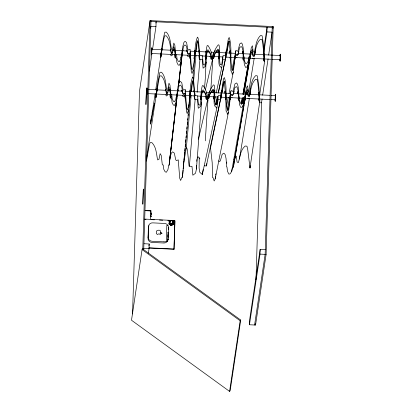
<?xml version="1.0" encoding="UTF-8"?>
<svg xmlns="http://www.w3.org/2000/svg" width="412" height="412" viewBox="0 0 412 412"><rect width="100%" height="100%" fill="white"/><g stroke="black" fill="none" stroke-linecap="round" stroke-linejoin="round"><path stroke-width="0.62" d="M280.273 59.246L280.278 59.73L271.92 59.328M150.988 216.532L151.029 215.919L151.013 216.223M199.125 51.814L199.212 50.563L199.377 51.145M243.049 52.118L243.198 60.106L242.931 57.958M166.814 225.333L166.345 240.361M151.631 53.364L151.642 54.894L151.889 47.91L151.693 51.279M165.423 90.496L165.521 89.25L166.494 93.921L167.674 93.339L167.802 92.525M170.249 50.413L170.341 49.167L171.32 53.838L172.494 53.256L172.623 52.442M191.132 95.527L186.337 147.779L187.079 148.65L187.434 150.498L189.118 166.211L191.977 166.35L192.862 175.213L195.546 173.184L196.457 169.049L196.519 165.506M275.108 99.673L275.123 101.203L275.355 94.194L275.257 95.543M275.407 99.689L275.417 101.218L275.649 94.209L275.422 99.04M279.933 59.591L279.944 61.12L280.191 54.132L280.047 56.084M280.227 59.606L280.237 61.136L280.484 54.147L280.345 56.099M196.457 169.049L201.53 102.094L201.648 95.599L202.014 91.819L202.539 90.177L203.296 89.898L205.603 93.493L207.911 100.646L205.284 140.837M204.373 88.158C206.129 75.566 205.253 62.567 207.36 50.094L208.117 49.816L210.424 53.411L212.731 60.564L210.856 89.27M150.658 216.527C150.653 217.778 150.813 214.776 150.679 216.037M150.818 216.532L150.818 216.923L150.859 216.434M150.874 216.14L150.89 215.651L150.864 216.537M151.374 213.962L151.374 214.451M168.039 237.121L168.214 232.121M132.551 313.944L139.488 91.253L150.045 20.6L273.207 26.574L266.111 254.4L255.548 325.053L249.456 324.754L249.605 320.011L260.163 249.358L265.297 249.605M142.758 249.698L150.045 20.6M151.008 20.646L143.721 249.744M154.783 103.077L153.985 105.673L150.545 124.022L150.658 120.361L151.405 117.353M148.377 253.174L149.046 248.719L149.19 243.976L144.061 243.724M152.538 49.445L155.963 26.533L156.112 21.784L155.921 23.057M150.658 219.138L150.916 210.795L145.142 210.517M146.497 159.027L155.839 97.397C156.617 88.982 157.956 80.489 159.98 72.249L161.607 72.249C165.835 77.029 165.454 83.621 166.726 89.476L167.9 88.935L168.972 83.178L169.986 85.135L170.918 94.461L171.706 94.497L172.195 98.818L173.411 101.316L174.513 101.795L175.955 99.076L176.702 94.739L176.995 94.755L178.02 86.391L179.112 82.488L180.229 81.349L181.738 82.575L182.985 89.27L183.675 90.146L185.261 89.322L186.559 107.764L187.362 109.958C191.173 99.488 188.629 87.679 192.589 77.209L193.259 78.079L193.568 79.928L195.036 95.63L197.611 95.754L198.383 104.612L199.928 105.215C201.741 98.885 200.495 92.072 202.307 85.773L203.065 85.495C206.139 89.873 207.895 95.285 207.911 100.646M155.746 89.718L160.665 57.314C161.437 48.899 162.781 40.407 164.805 32.167L166.433 32.167C170.661 36.946 170.274 43.538 171.552 49.394L172.721 48.853L173.797 43.095L174.806 45.052L175.739 54.379L176.527 54.415L177.021 58.736L178.236 61.234L179.333 61.712L180.78 58.993L181.522 54.657L181.816 54.672L182.84 46.309L183.932 42.405L185.05 41.267L186.564 42.493L187.81 49.188L188.495 50.063L190.081 49.239L191.379 67.681L192.188 69.875C195.999 59.405 193.449 47.596 197.415 37.126L198.079 37.997L198.393 39.846L199.861 55.548L202.431 55.672L203.204 64.529L204.749 65.132C206.561 58.803 205.315 51.989 207.133 45.691L207.885 45.413C210.959 49.79 212.716 55.203 212.731 60.564M167.993 232.528L167.983 232.862M168.189 232.296L167.942 239.46C167.401 241.344 168.153 238.481 167.911 239.624M168.395 227.785L168.359 228.928M173.72 221.326L173.668 221.697L174.101 221.718L174.158 221.347L173.72 221.326L174.008 224.674L169.183 224.411L169.059 222.882L169.749 223.18L169.492 222.902M169.553 221.028L169.487 221.491L169.049 221.471L169.265 220.909L170.558 220.95M173.179 223.695L173.447 221.131L173.354 224.18L169.296 223.974L169.059 222.882M169.126 220.719L169.116 221.017L169.847 221.043L169.862 220.456L169.198 220.538L169.049 221.471M169.425 223.361L169.512 221.296M169.713 224.087L169.847 221.043M169.754 224.01L169.888 221.12M172.968 221.09L172.525 220.569L170.089 220.513L169.837 223.34L170.125 223.613L169.878 222.856M170.383 223.52L172.736 223.783L170.383 223.52L170.321 223.963M170.81 225.668L172.036 225.601L170.82 225.616M169.837 223.34L169.806 223.598L172.154 223.716A0.695 0.644 8.5 0 0 172.849 223.242L172.849 220.76M172.88 223.896L172.963 221.095M173.298 221.12L173.21 223.932M174.065 224.298L173.339 224.267L173.452 220.714L174.158 221.347M148.99 248.06L174.003 249.27L174.873 221.424M174.003 249.27L174.93 220.549L144.777 219.086M234.258 161.396L235.025 158.007L236.277 156.163L237.085 162.014L238.347 162.673C240.124 156.941 240.227 150.226 245.145 146.023L246.948 146.188L247.71 149.386L249.996 168.019L250.069 165.572M249.996 168.019L259.817 101.295C259.565 92.808 258.757 84.208 257.258 75.818L255.631 75.664C251.088 80.072 251.099 86.644 249.456 92.34L248.323 91.691L247.612 85.845L246.479 87.694L244.97 96.902L244.182 96.866L243.425 101.125L242.055 103.5L240.932 103.87L239.66 101.017L239.187 96.624L238.893 96.609L238.393 88.173L237.544 84.172L236.503 82.93L234.917 84.007L233.259 90.563L232.517 91.371L230.993 90.393L228.547 108.65L227.609 110.761C224.468 100.023 227.728 88.359 224.437 77.605L223.716 78.409L223.289 80.222L220.853 95.733L218.278 95.61L216.954 104.365L215.378 104.818C213.967 98.365 215.631 91.624 214.214 85.202L213.478 84.851C210.115 88.946 208.05 94.199 207.705 99.488L198.393 139.23M255.996 279.727L261.507 102.815L262.078 98.998M255.548 325.053L255.589 323.77M259.684 94.889L264.643 61.213C264.391 52.726 263.582 44.125 262.078 35.736L260.456 35.581C255.914 39.99 255.919 46.561 254.281 52.257L253.148 51.608L252.432 45.763L251.305 47.612L249.796 56.82L249.002 56.784L248.245 61.043L246.876 63.417L245.753 63.788L244.481 60.935L244.007 56.542L243.719 56.526L243.214 48.091L242.369 44.089L241.324 42.848L239.743 43.924L238.085 50.48L237.343 51.289L235.813 50.31L233.372 68.567L232.43 70.679C229.288 59.941 232.553 48.276 229.257 37.523L228.542 38.326L228.114 40.139L225.673 55.651L223.098 55.527L221.78 64.282L220.204 64.736C218.793 58.283 220.451 51.541 219.035 45.119L218.303 44.769C214.94 48.863 212.87 54.116 212.53 59.405L205.397 89.831M249.456 324.754L260.013 254.101L260.163 249.358M263.891 52.283L266.935 31.915L267.084 27.166L263.659 50.084M272.244 26.528L265.148 254.353L254.59 325.006M151.714 51.464L151.837 49.291L170.48 50.192M146.924 89.945L146.821 94.976L147.053 87.972L146.955 89.322M230.514 52.19L230.627 50.939L230.808 53.086M194.5 58.319L194.485 58.89L194.572 58.319M259.766 99.081L259.792 98.576M264.612 58.494L264.396 61.131L264.097 58.983M146.96 89.955L146.863 93.575L147.012 89.373L165.66 90.274M280.361 56.449L280.433 55.527L254.714 54.281L254.05 56.701L252.922 56.006L252.355 51.994L252.298 54.132M219.385 58.375L219.411 50.97M193.769 91.191L193.856 90.619L194.428 93.818L194.516 99.204L194.083 95.79M200.829 96.346L200.69 99.508L201.355 90.985L201.19 92.231M205.655 56.264L205.511 59.426L206.18 50.903L206.015 52.149M206.206 58.88L206.716 52.551L207.185 51.263C210.795 49.862 213.138 66.244 209.991 56.32M252.757 52.159L252.757 54.157M146.976 89.687L147.012 89.373M176.825 97.778L176.789 98.344L176.877 97.778M146.466 161.097L149.159 145.755L150.117 142.64L151.925 142.65C156.539 147.259 156.261 154.006 157.667 159.907L158.965 159.372L160.139 153.619L161.272 155.582L162.333 164.913L163.214 164.955L163.77 169.28L165.13 171.783L166.35 172.273L167.947 169.559L168.76 165.222L169.085 165.243L170.192 156.884L171.392 152.981L172.628 151.848L174.312 153.084L175.718 159.789L176.485 160.67L178.242 159.851L179.745 178.298L180.647 180.502L181.939 177.268L182.439 177.325L190.076 95.677L192.476 80.876L193.14 81.746L193.455 83.59L194.922 99.292L197.497 99.421L198.27 108.279L200.696 106.234L201.53 102.094M192.96 77.997L194.897 55.594M185.642 98.628L185.616 94.492M194.315 55.713L194.103 58.87L194.85 50.352L194.691 51.603M182.439 177.325L183.036 170.254M189.587 94.693L189.283 98.952L190.03 90.434L189.87 91.685M189.381 166.227L195.159 99.307M197.121 92.365L199.985 59.225M183.155 168.977L183.84 161.298M151.415 213.169L151.451 212.86L151.384 214.451M201.241 98.283L201.422 96.377M183.958 160.026L184.195 157.477M184.375 155.571L184.669 152.388M184.787 151.116L185.024 148.572M185.199 146.662L185.436 144.118M185.611 142.207L185.848 139.663M186.023 137.752L186.203 135.842M186.44 133.297L186.615 131.387M186.852 128.843L187.027 126.932M187.264 124.388L187.439 122.477M187.676 119.933L187.795 118.661M188.093 115.478L188.207 114.206M188.505 111.024L188.624 109.752M188.861 107.208L189.093 104.658M189.273 102.753L189.566 99.57M191.482 91.706L192.476 80.876M193.439 82.843L195.952 55.445M196.308 51.624L197.302 40.793L197.966 41.664L198.28 43.507L199.743 59.21L202.318 59.338L203.09 68.196L205.516 66.152L206.35 62.011M225.93 99.436L225.982 93.169M181.532 56.125L181.414 57.35L181.125 57.335M181.831 56.14L181.615 58.262L182.305 52.911M194.644 57.639L195.237 53.539M148.511 226.698L148.562 226.281L148.196 237.879L148.196 237.472M196.699 161.293L196.895 159.408M176.959 97.098L177.33 94.09M181.733 55.095L182.346 49.749L182.161 50.995M220.889 95.059L221.445 90.81L221.131 92.937M225.591 56.078L226.265 50.727L225.951 52.854M176.815 97.721L169.538 161.138L177.304 94.317L177.907 90.058L178.999 86.149L180.116 85.011L181.625 86.242L182.871 92.937L183.561 93.812L185.143 92.983L186.445 111.425L187.249 113.619L188.423 110.38L188.871 110.437M178.365 86.175L178.581 84.275M178.731 83.008L181.347 60.173M181.496 58.906L181.713 57M206.87 163.574L206.603 165.912L204.264 165.799M220.708 96.681L220.77 96.161M169.085 165.243L176.882 98.416L176.588 98.406L175.842 102.737L174.394 105.462L173.298 104.978L172.082 102.485L171.593 98.164L170.8 98.123L169.873 88.796L168.858 86.844L167.782 92.602L166.613 93.143C165.341 87.287 165.722 80.69 161.494 75.916L159.866 75.911L158.996 79.032L155.839 97.397M178.509 85.701L182.727 49.976L183.819 46.067L184.937 44.929L186.451 46.159L187.692 52.854L188.382 53.73L189.968 52.901L191.266 71.343L192.074 73.537L193.243 70.297L193.692 70.354M151.673 53.251L151.837 49.291M178.442 86.211L178.587 84.944M178.813 83.044L181.702 58.334L181.409 58.324L180.662 62.655L179.22 65.379L178.123 64.895L176.903 62.403L176.413 58.082L175.625 58.041L174.693 48.714L173.679 46.762L172.607 52.52L171.438 53.06C170.161 47.205 170.547 40.608 166.314 35.834L164.687 35.829L163.816 38.949L160.665 57.314M225.56 58.674L226.224 53.895M271.106 95.388L275.607 95.61L275.458 99.812L270.957 99.596M280.289 59.714L280.433 55.527M156.581 94.199L156.014 97.34L157.296 88.848L157.101 90.094M161.406 54.116L160.835 57.258L162.122 48.765L161.921 50.012M172.525 221.574L172.932 221.321L172.314 221.831A0.654 0.603 8.5 0 1 172.927 222.3L172.896 222.526A0.654 0.603 8.5 0 0 172.422 222.078M229.819 97.639L229.577 99.761L230.818 91.567M234.639 57.556L234.402 59.678L235.638 51.485M244.893 99.931L244.831 100.497L245.439 96.053L246.551 92.031L245.938 94.142M229.01 93.581L233.259 72.234L235.262 55.816L235.7 53.972L237.23 54.951L237.971 54.142L239.63 47.591L241.211 46.51L242.256 47.756L243.101 51.758L243.6 60.193L243.894 60.204L244.368 64.602L245.64 67.455L246.762 67.079L248.132 64.71L248.889 60.446L249.682 60.487L251.186 51.279L252.319 49.425L253.035 55.27L254.168 55.924C255.806 50.223 255.795 43.651 260.343 39.243L261.965 39.398L262.64 42.596L264.643 61.213M220.415 100.101L210.517 147.8L212.206 162.802L212.571 177.639L213.071 177.629L214.158 180.976L215.193 178.87L228.433 112.316L230.88 94.054L232.404 95.033L233.146 94.224L234.804 87.674L236.39 86.592L237.43 87.838L238.275 91.84L238.78 100.276L239.073 100.286L239.547 104.684L240.819 107.537L241.942 107.161L243.312 104.792L244.069 100.528L244.857 100.569L246.366 91.361L247.499 89.507L248.209 95.352L249.342 96.006C250.985 90.305 250.975 83.734 255.517 79.325L257.139 79.48L257.819 82.678L259.817 101.295M212.721 57.371L213.941 53.297M152.085 113.192L152.239 112.013M245.325 94.106L245.681 91.989L244.898 97.33M244.98 99.256L245.094 98.375M161.592 49.996L161.767 48.75L160.417 57.237L160.896 54.096M156.766 90.079L156.941 88.832L155.597 97.32L155.844 95.198M215.193 178.87L215.528 176.346M215.692 175.085L215.862 173.823M249.724 57.247L250.501 51.907L250.094 54.188M177.443 90.398L177.52 89.831L176.851 95.697L176.557 95.687L176.135 98.314L176.3 97.417L176.594 97.433M254.837 54.255L255.136 52.128L254.704 54.245M250.017 94.338L250.316 92.211L249.229 96.784L248.101 96.089L247.535 92.077L247.473 94.214M182.449 51.886L182.98 49.78L182.743 51.021M177.011 96.223L177.155 95.198M177.484 92.994L178.159 89.862L177.922 91.104M225.622 57.999L225.75 57.124M221.404 93.977L220.657 99.328L220.925 97.206M233.661 162.38L233.831 161.216M233.995 160.047L234.16 158.883M218.638 160.84L219.539 161.607L220.363 160.804L222.181 154.258L223.932 153.192L225.096 154.438L226.049 158.445L226.636 166.886L226.96 166.901L227.501 171.299L228.923 174.158L230.169 173.792L231.678 171.428L232.507 167.169L233.383 167.21L234.129 161.962M150.545 28.191L150.833 26.28L155.963 26.533M149.304 71.085L151.971 53.266M142.063 249.579L131.5 320.232L229.577 391.4L230.159 390.705L240.721 320.052L142.645 248.884L142.063 249.579L240.139 320.747L229.577 391.4M150.916 210.795L150.576 212.134M148.907 245.882L149.19 243.976M169.389 220.894L169.456 220.435M168.966 224.092L169.038 223.634M168.292 229.7L168.348 229.33L168.292 229.783M169.322 224.442L169.389 223.989M169.816 220.775L169.862 220.456M169.883 221.162L169.94 220.765M167.957 235.092L167.978 234.897M168.014 235.849L168.117 235.535M169.898 223.458L169.914 222.985M170.305 220.456L169.914 221.038M169.96 223.525L170.022 223.129M168.081 236.586L168.039 236.879M170.038 223.577L170.058 223.155M170.135 223.768L172.324 223.927M170.82 225.544L172.036 225.601M172.736 220.657L172.674 221.059L172.525 220.569M172.54 220.987L172.597 220.59M172.154 223.716L172.216 223.314A0.695 0.644 8.5 0 0 172.911 222.846L172.849 223.242M172.607 221.017L172.669 220.621M172.628 221.754L172.731 221.491M172.736 221.105L172.793 220.703M172.824 221.605L172.927 220.883M172.674 224.077L172.736 223.634M173.452 220.714L172.216 220.894M173.54 220.719L173.246 221.46M173.57 221.11L173.627 220.739M173.715 220.765L174.101 221.718M173.349 224.025L169.759 223.768M173.843 221.198L173.792 220.801M173.885 221.27L173.941 220.899M173.946 221.332L173.998 220.961M173.998 221.398L174.055 221.028M174.091 221.635L174.096 221.105M174.044 223.587L174.096 223.216M222.748 57.855L222.562 59.101L222.696 58.205M216.182 93.04L221.666 67.949L222.985 59.189L225.56 59.318L228.001 43.801L228.428 41.993L229.144 41.19L230.617 56.181L230.9 71.013L231.353 70.998L232.317 74.34L233.259 72.234M217.824 98.612L217.742 99.184L217.876 98.288M199.243 157.739L199.104 168.029L199.758 172.237L202.307 174.523L216.841 108.032L218.164 99.271L220.734 99.4L223.175 83.883L223.603 82.076L224.319 81.272L225.791 96.264L226.075 111.096L226.528 111.08L227.496 114.423L228.433 112.316M262.65 95.177L268.073 58.895M268.645 55.079L272.069 32.162L266.935 31.915M272.919 28.485L273.207 26.574M150.545 124.022L155.169 93.529M168.214 89.955L168.302 89.383L167.962 91.5M172.932 50.547L173.122 49.301L172.782 51.418M195.664 50.97L195.746 50.398L195.401 52.515M172.293 54.647L172.175 55.404L171.011 55.898L170.717 54.569M167.473 94.729L167.354 95.486L166.19 95.981L165.897 94.652M190.735 91.727L190.926 90.48L190.416 93.622M190.236 94.719L189.664 98.973L190.087 95.826M194.598 57.644L197.302 40.793M202.307 174.523L203.126 169.523M248.606 92.35L254.219 58.154M254.863 53.354L255.589 48.91M239.423 159.027L249.399 98.236M249.832 94.709L250.764 88.992M181.383 55.605L180.956 58.231L181.064 57.665M226.451 52.88L226.801 50.753L226.255 53.684M221.63 92.963L221.98 90.836L221.435 93.766M244.043 97.809L243.605 100.44L243.78 99.544M242.431 101.676L243.085 97.891M243.739 94.101L247.653 71.374M247.87 70.112L249.286 61.903M249.502 60.641L250.846 53.174L251.377 51.948L250.759 54.06M242.21 103.865L243.291 97.582M243.832 94.436L249.682 60.487M234.237 161.329L242.287 114.613M242.503 113.352L243.919 105.142M244.136 103.881L244.357 102.619M244.573 101.352L245.114 98.2M233.383 167.21L244.857 100.569M183.721 162.57L186.337 147.779M248.863 57.726L248.426 60.358L248.606 59.462M241.257 104.123L242.364 97.793M243.029 93.998L248.889 60.446M241.221 104.313L242.318 98.025M242.977 94.255L248.132 64.71M244.352 88.632L244.568 87.365M245.995 79.13L246.216 77.863M248.081 67.099L248.297 65.832M231.678 171.428L244.069 100.528M231.951 70.128L234.454 57.51M227.249 109.582L229.633 97.593M229.881 96.331L230.133 95.069M226.384 106.765L228.258 97.35M150.74 214.42L150.818 212.829M215.991 104.581L217.685 96.423M218.468 92.654L225.369 59.39M225.627 58.133L225.889 56.882M226.667 53.112L229.144 41.19M220.678 98.844L221.064 96.964M221.847 93.194L224.319 81.272M215.569 105.112L217.438 96.326M218.108 93.189L225.323 59.302M206.34 165.902L220.497 99.385M235.329 53.313L235.448 52.757M214.395 101.198L215.358 96.805M233.589 93.545L234.016 91.423L233.037 94.945L232.291 95.795L230.772 94.775L229.911 99.776L230.277 97.659M234.371 157.734L234.629 156.606M238.172 54.482L238.836 51.34L237.863 54.863L237.111 55.713L235.592 54.693L234.732 59.694L235.097 57.577M167.916 239.547L167.942 239.465A4.048 3.734 8.5 0 1 163.785 243.003L151.966 242.431A4.048 3.734 8.5 0 1 148.042 238.497L148.382 227.563A4.048 3.734 8.5 0 1 148.984 225.725M253.818 58.483L253.74 58.761L252.602 58.159M248.997 98.566L248.92 98.844L247.777 98.241M214.431 90.619L214.436 98.88M197.157 158.229L197.539 157.132L198.378 156.859L199.846 158.919M167.596 225.261L167.962 225.555M208.678 94.466L207.813 98.128L208.359 96.593M214.395 56.573C211.526 63.937 215.677 48.544 218.36 50.655C219.539 51.721 218.525 64.04 218.618 56.779M209.574 96.655C206.706 104.025 210.851 88.626 213.534 90.738C214.714 91.804 213.704 104.123 213.797 96.861M212.53 59.405L215.275 52.499L217.799 49.136L218.53 49.486C219.962 54.781 218.005 60.348 219.375 65.673L221.666 67.949M207.705 99.488L210.45 92.582L212.973 89.219L213.71 89.569C215.141 94.863 213.184 100.43 214.549 105.755L216.841 108.032M209.121 93.38L209.548 92.37M173.653 224.293L173.926 224.339L173.648 224.36M216.892 52.417L217.448 51.459L218.164 51.938L218.247 52.484M212.072 92.499L212.628 91.541L213.344 92.02L213.421 92.566M275.458 99.812L275.607 95.61M167.504 240.222L167.025 241.52L167.354 241.226A4.048 3.734 8.5 0 0 167.952 239.382M240.139 320.747L240.721 320.052M236.946 57.665L236.612 57.649M232.121 97.747L231.786 97.732M170.573 220.626L171.248 220.641M170.676 220.981L171.119 220.992M150.983 21.537L272.214 27.419M173.055 50.316L187.197 51.006M190.416 51.16L209.059 52.066M210.99 52.159L214.204 52.314M215.491 52.376L235.422 53.344M237.997 53.467L253.426 54.214M151.683 53.493L175.471 54.647M176.758 54.708L199.908 55.831M201.834 55.929L210.836 56.362M212.123 56.429L223.052 56.954M225.627 57.083L248.771 58.205M250.058 58.267L270.632 59.266M199.696 58.236L199.295 55.496M167.586 90.367L182.377 91.088M184.947 91.212L204.239 92.149M206.17 92.242L209.384 92.396M210.666 92.458L230.602 93.426M233.171 93.55L247.962 94.266M249.245 94.327L269.824 95.326M148.789 93.668L194.443 95.883M197.657 96.042L206.015 96.444M207.303 96.511L218.231 97.036M220.801 97.165L243.95 98.288M245.238 98.35L269.669 99.534M238.785 99.302L238.491 99.287L238.404 98.051M259.586 102.722L261.507 102.815M145.142 210.666L150.916 210.944M144.741 219.333L146.023 219.395M151.158 219.642L154.366 219.797M159.495 220.044L162.704 220.204M167.833 220.451L171.686 220.636M169.512 221.285L169.806 221.301M172.216 223.314L170.141 223.201M163.961 241.844L152.141 241.272A4.048 3.734 8.5 0 1 148.217 237.338L148.557 226.404A4.048 3.734 8.5 0 1 152.713 222.866L164.532 223.438A4.048 3.734 8.5 0 1 168.457 227.373L168.106 238.378A4.048 3.734 8.5 0 1 163.945 241.921M149.026 247.813L174.039 249.028M142.949 248.426L149.046 248.719M260.013 254.101L266.111 254.4M206.16 92.916L206.34 93.364M205.166 96.403C208.317 106.327 205.974 89.945 202.364 91.346L201.895 92.633L201.267 99.39M207.401 96.66L207.545 97.695M185.173 90.774L185.462 91.994M170.383 90.053L170.64 92.659M190.169 51.376L190.38 53.303M187.182 55.368L187.954 56.588L189.535 55.805L190.081 58.674L189.86 53.622L188.269 54.492L187.584 53.575L186.641 49.955L186.595 51.206M182.362 95.45L183.134 96.671L184.71 95.888L185.256 98.756L185.034 93.704L183.448 94.575L182.763 93.658L181.821 90.037L181.774 91.289M264.071 54.698L263.716 52.545L263.618 54.683M174.152 50.604L174.106 49.347L174.57 49.94L175.152 53.478L175.162 57.953L174.703 54.765M169.327 90.686L169.286 89.43L169.744 90.022L170.331 93.56L170.341 98.035L169.878 94.848M243.667 59.555L243.229 57.968M185.524 98.628L185.23 95.589M243.291 52.128L243.574 57.474L243.899 57.994M230.02 57.33L230.329 59.477L230.416 56.31L229.731 50.897L229.675 53.035M225.199 97.412L225.503 99.56L225.596 96.393L224.911 90.98L224.854 93.117M168.374 227.352L168.384 227.846M170.517 97.134L170.31 94.868M242.57 53.663L242.498 51.515L243.08 53.678M237.745 93.745L237.678 91.598L238.347 94.796L238.378 100.188L238.105 98.041M225.838 99.431L225.709 97.438M194.649 91.912L194.891 96.053M238.605 93.287L238.311 91.629L238.239 93.766M175.301 50.655L175.527 53.689M175.296 56.707L175.131 54.786M194.639 98.308L194.474 95.579M199.568 52.715L199.712 55.97M263.479 58.952L263.979 61.11L263.361 52.53L263.294 54.667M259.127 94.157L258.896 92.628L258.798 94.765M258.659 99.035L259.158 101.192L258.535 92.612L258.468 94.75M198.903 55.708C200.139 67.671 199.011 46.01 198.599 51.788M190.05 55.507L190.411 58.689L190.483 55.522M247.936 94.291L247.906 93.349M226.693 162.04L226.749 163.219M171.598 95.955L171.65 97.52M238.687 94.817L238.754 97.556M170.759 94.878L170.774 95.404M214.353 96.887L214.369 97.773M160.155 234.413A1.488 1.37 8.5 0 0 160.484 232.837A0.845 0.783 8.5 0 1 160.51 232.141A1.324 1.221 8.5 0 0 160.268 230.689A1.7 1.571 8.5 0 0 159.197 230.22A3.559 3.286 8.5 0 0 156.555 231.014A0.716 0.659 8.5 0 0 156.38 231.765A1.555 1.437 8.5 0 1 156.339 232.986A0.613 0.567 8.5 0 0 156.308 233.429A0.973 0.896 8.5 0 0 156.55 233.769A3.832 3.533 8.5 0 0 156.921 234.067A2.93 2.704 8.5 0 0 157.77 234.516A1.303 1.2 8.5 0 1 160.057 234.474M209.739 91.938A4.326 0.324 -71.2 0 1 209.914 91.505M210.202 90.836A4.326 0.324 -71.2 0 1 210.414 90.424M214.564 51.855A4.326 0.324 -71.2 0 1 214.74 51.423M215.028 50.753A4.326 0.324 -71.2 0 1 215.234 50.341M146.502 93.998L146.528 94.966L146.76 87.957L146.502 93.998M151.328 53.915L151.348 54.884L151.595 47.895L151.328 53.915M143.263 189.989L142.82 204.223L143.407 189.005L143.263 189.989M146.368 90.31L145.92 104.55L146.512 89.332L146.368 90.31M170.913 225.565C173.807 226.152 170.671 221.538 170.913 225.565M173.704 223.922L173.977 223.999L173.704 223.922M161.931 233.496A1.334 1.231 8.5 0 0 160.592 232.409A1.215 1.123 8.5 0 0 161.931 233.496"/></g></svg>
